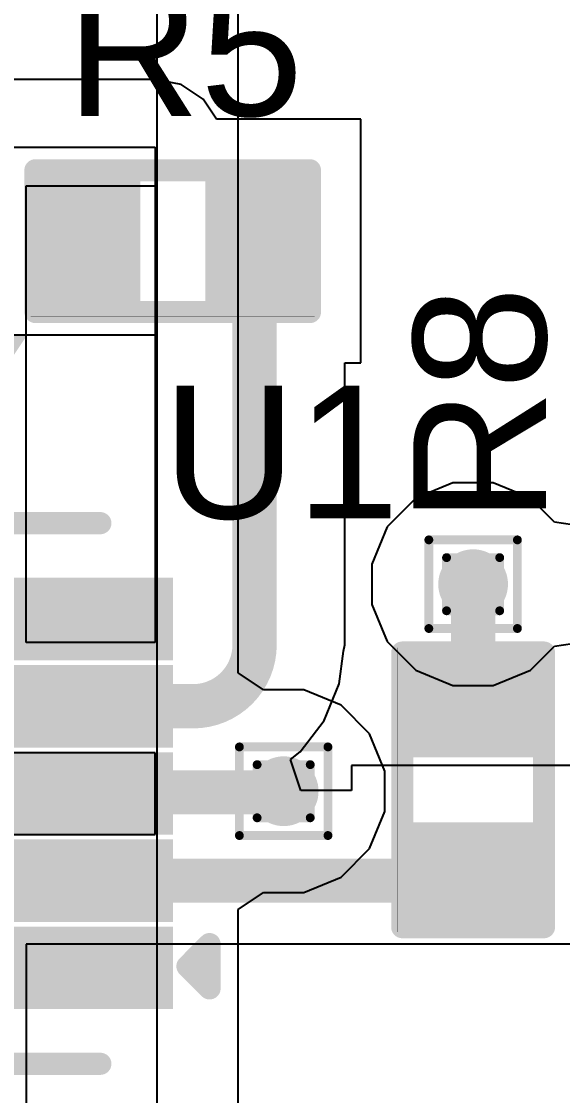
# Model space of a CAD drawing. Header units: inches. Extents: x -18 to 5357, y -8 to 5291.
# Drawn here: x 8.9 to 12, y 40.11 to 46.27 of the extents above; entities that cross this region are included whole.
import ezdxf

# ---------------------------------------------------------------- set-up
doc = ezdxf.new("R2010")
doc.units = ezdxf.units.IN
for name, color, linetype in [('Bottom Layer', 5, 'Continuous'), ('Drill Drawing', 1, 'Continuous'), ('Ground', 16, 'Continuous'), ('Power', 76, 'Continuous'), ('Top Layer', 1, 'Continuous'), ('Top Overlay', 2, 'Continuous'), ('Top Paste', 8, 'Continuous'), ('Top Solder', 216, 'Continuous'), ('Via Holes', 16, 'Continuous')]:
    doc.layers.add(name, color=color, linetype=linetype)
doc.styles.add('Arial', font='', dxfattribs={"height": 0.2})
doc.styles.add('Arial Black_Bold', font='', dxfattribs={"height": 0.2})
doc.styles.get('Arial').set_extended_font_data('Arial')
doc.styles.get('Arial Black_Bold').set_extended_font_data('Arial Black', bold=True)

# ---------------------------------------------------------------- blocks, each defined once
blk = doc.blocks.new('R___0402_4')
at = {"layer": 'Top Layer'}
for points in [[(-0.69849746, -0.31749746), (-0.69849746, 0.3175025399999999), (-0.24129746, 0.3175025400000001), (-0.2412974599999999, -0.31749746)], [(0.2413025400000001, -0.3175), (0.2413025399999999, 0.3174999999999999), (0.6985025399999999, 0.3175), (0.6985025399999999, -0.3174999999999999)]]:
    blk.add_hatch(color=1, dxfattribs=at).paths.add_polyline_path(points)
at = {"layer": 'Top Paste'}
for points in [[(-0.69849746, -0.31749746), (-0.69849746, 0.3175025399999999), (-0.24129746, 0.3175025400000001), (-0.2412974599999999, -0.31749746)], [(0.2413025400000001, -0.3175), (0.2413025399999999, 0.3174999999999999), (0.6985025399999999, 0.3175), (0.6985025399999999, -0.3174999999999999)]]:
    blk.add_hatch(color=8, dxfattribs=at).paths.add_polyline_path(points)
at = {"layer": 'Top Solder'}
for points in [[(-0.7534986199999999, -0.3724986200000001), (-0.7534986199999999, 0.3725036999999999), (-0.1862963000000001, 0.3725037), (-0.1862962999999999, -0.3724986199999999)], [(0.1863013800000001, -0.3725011600000001), (0.1863013799999999, 0.3725011599999999), (0.7535037, 0.3725011600000001), (0.7535037, -0.3725011599999999)]]:
    blk.add_hatch(color=216, dxfattribs=at).paths.add_polyline_path(points)
at = {"layer": 'Top Overlay'}
for points in [[(-0.78739746, 0.4064, 0.127, 0.127, 0), (0.7874050799999999, 0.40640254, 0.127, 0.127, 0)], [(-0.78739746, -0.4064, 0.127, 0.127, 0), (-0.78739746, 0.4064, 0.127, 0.127, 0)], [(0.7874050799999999, -0.40640254, 0.127, 0.127, 0), (0.7874050799999999, 0.40640254, 0.127, 0.127, 0)], [(0.7874050799999999, -0.40640254, 0.127, 0.127, 0), (-0.78739746, -0.4064, 0.127, 0.127, 0)], [(0.8128, -0.43180254, 0.0032258, 0.0032258, 0), (-0.8127974599999999, -0.4318, 0.0032258, 0.0032258, 0)]]:
    blk.add_lwpolyline(points, format="xyseb", dxfattribs=at)
for points in [[(-0.8191474599999999, 0.4064, 0.0635, 0.0635, 1), (-0.7556474599999999, 0.4064, 0.0635, 0.0635, 1)], [(-0.8191474599999999, 0.4064, 0.0635, 0.0635, 1), (-0.7556474599999999, 0.4064, 0.0635, 0.0635, 1)], [(0.75565508, 0.40640254, 0.0635, 0.0635, 1), (0.8191550799999999, 0.40640254, 0.0635, 0.0635, 1)], [(0.75565508, 0.40640254, 0.0635, 0.0635, 1), (0.8191550799999999, 0.40640254, 0.0635, 0.0635, 1)], [(-0.8191474599999999, -0.4064, 0.0635, 0.0635, 1), (-0.7556474599999999, -0.4064, 0.0635, 0.0635, 1)], [(-0.8191474599999999, -0.4064, 0.0635, 0.0635, 1), (-0.7556474599999999, -0.4064, 0.0635, 0.0635, 1)], [(0.75565508, -0.40640254, 0.0635, 0.0635, 1), (0.8191550799999999, -0.40640254, 0.0635, 0.0635, 1)], [(0.75565508, -0.40640254, 0.0635, 0.0635, 1), (0.8191550799999999, -0.40640254, 0.0635, 0.0635, 1)], [(-0.8136026399999999, -0.4318, 0.0016129, 0.0016129, 1), (-0.81199228, -0.4318, 0.0016129, 0.0016129, 1)], [(0.8119948199999999, -0.43180254, 0.0016129, 0.0016129, 1), (0.81360518, -0.43180254, 0.0016129, 0.0016129, 1)]]:
    blk.add_lwpolyline(points, format="xyseb", close=True, dxfattribs=at)
blk = doc.blocks.new('10_WSON__3_2__22')
at = {"layer": 'Top Layer'}
for points in [[(-0.42000043, 1.20000014), (0.42000043, 1.20000014), (0.42000043, -1.20000014), (-0.42000043, -1.20000014)], [(-1.36499727, 1.13500027), (-0.6249962099999999, 1.13500027), (-0.6249962099999999, 0.86500081), (-1.36499727, 0.86500081)], [(0.6249962099999999, 1.13500027), (1.36499727, 1.13500027), (1.36499727, 0.86500081), (0.6249962099999999, 0.86500081)], [(-1.36500235, 0.63499873), (-0.6250012899999999, 0.63499873), (-0.6250012899999999, 0.36499927), (-1.36500235, 0.36499927)], [(0.6249987499999999, 0.63499873), (1.36499981, 0.63499873), (1.36499981, 0.36499927), (0.6249987499999999, 0.36499927)], [(-1.36500235, 0.13499973), (-0.6250012899999999, 0.13499973), (-0.6250012899999999, -0.13499973), (-1.36500235, -0.13499973)], [(0.6249987499999999, 0.13499973), (1.36499981, 0.13499973), (1.36499981, -0.13499973), (0.6249987499999999, -0.13499973)], [(-1.36500235, -0.36499927), (-0.6250012899999999, -0.36499927), (-0.6250012899999999, -0.63499873), (-1.36500235, -0.63499873)], [(0.6249987499999999, -0.36499927), (1.36499981, -0.36499927), (1.36499981, -0.63499873), (0.6249987499999999, -0.63499873)], [(-1.36500235, -0.86500081), (-0.6250012899999999, -0.86500081), (-0.6250012899999999, -1.13500027), (-1.36500235, -1.13500027)], [(0.6249987499999999, -0.86500081), (1.36499981, -0.86500081), (1.36499981, -1.13500027), (0.6249987499999999, -1.13500027)]]:
    blk.add_hatch(color=1, dxfattribs=at).paths.add_polyline_path(points)
at = {"layer": 'Top Paste'}
for points in [[(-0.42000043, 1.20000014), (0.42000043, 1.20000014), (0.42000043, -1.20000014), (-0.42000043, -1.20000014)], [(-1.36499727, 1.13500027), (-0.6249962099999999, 1.13500027), (-0.6249962099999999, 0.86500081), (-1.36499727, 0.86500081)], [(0.6249962099999999, 1.13500027), (1.36499727, 1.13500027), (1.36499727, 0.86500081), (0.6249962099999999, 0.86500081)], [(-1.36500235, 0.63499873), (-0.6250012899999999, 0.63499873), (-0.6250012899999999, 0.36499927), (-1.36500235, 0.36499927)], [(0.6249987499999999, 0.63499873), (1.36499981, 0.63499873), (1.36499981, 0.36499927), (0.6249987499999999, 0.36499927)], [(-1.36500235, 0.13499973), (-0.6250012899999999, 0.13499973), (-0.6250012899999999, -0.13499973), (-1.36500235, -0.13499973)], [(0.6249987499999999, 0.13499973), (1.36499981, 0.13499973), (1.36499981, -0.13499973), (0.6249987499999999, -0.13499973)], [(-1.36500235, -0.36499927), (-0.6250012899999999, -0.36499927), (-0.6250012899999999, -0.63499873), (-1.36500235, -0.63499873)], [(0.6249987499999999, -0.36499927), (1.36499981, -0.36499927), (1.36499981, -0.63499873), (0.6249987499999999, -0.63499873)], [(-1.36500235, -0.86500081), (-0.6250012899999999, -0.86500081), (-0.6250012899999999, -1.13500027), (-1.36500235, -1.13500027)], [(0.6249987499999999, -0.86500081), (1.36499981, -0.86500081), (1.36499981, -1.13500027), (0.6249987499999999, -1.13500027)]]:
    blk.add_hatch(color=8, dxfattribs=at).paths.add_polyline_path(points)
at = {"layer": 'Top Solder'}
for points in [[(-0.52160043, 1.30160014), (0.52160043, 1.30160014), (0.52160043, -1.30160014), (-0.52160043, -1.30160014)], [(-1.46659727, 1.23660027), (-0.52339621, 1.23660027), (-0.52339621, 0.7634008099999999), (-1.46659727, 0.7634008099999999)], [(0.52339621, 1.23660027), (1.46659727, 1.23660027), (1.46659727, 0.7634008099999999), (0.52339621, 0.7634008099999999)], [(-1.46660235, 0.73659873), (-0.5234012899999999, 0.73659873), (-0.5234012899999999, 0.26339927), (-1.46660235, 0.26339927)], [(0.5233987499999999, 0.73659873), (1.46659981, 0.73659873), (1.46659981, 0.26339927), (0.5233987499999999, 0.26339927)], [(-1.46660235, 0.23659973), (-0.5234012899999999, 0.23659973), (-0.5234012899999999, -0.23659973), (-1.46660235, -0.23659973)], [(0.5233987499999999, 0.23659973), (1.46659981, 0.23659973), (1.46659981, -0.23659973), (0.5233987499999999, -0.23659973)], [(-1.46660235, -0.26339927), (-0.5234012899999999, -0.26339927), (-0.5234012899999999, -0.73659873), (-1.46660235, -0.73659873)], [(0.5233987499999999, -0.26339927), (1.46659981, -0.26339927), (1.46659981, -0.73659873), (0.5233987499999999, -0.73659873)], [(-1.46660235, -0.7634008099999999), (-0.5234012899999999, -0.7634008099999999), (-0.5234012899999999, -1.23660027), (-1.46660235, -1.23660027)], [(0.5233987499999999, -0.7634008099999999), (1.46659981, -0.7634008099999999), (1.46659981, -1.23660027), (0.5233987499999999, -1.23660027)]]:
    blk.add_hatch(color=216, dxfattribs=at).paths.add_polyline_path(points)
at = {"layer": 'Top Overlay'}
for points in [[(1.05000044, 1.54999944, 0.127, 0.127, 0), (-1.05000044, 1.54999944, 0.127, 0.127, 0)], [(-1.6764, 1.1176, 0.127, 0.127, 0), (-1.6764, 0.8636, 0.127, 0.127, 0)], [(-1.5494, 0.9905999999999999, 0.127, 0.127, 0), (-1.6764, 1.1176, 0.127, 0.127, 0)], [(-1.5494, 0.9905999999999999, 0.127, 0.127, 0), (-1.6764, 0.8636, 0.127, 0.127, 0)], [(1.05000044, -1.54999944, 0.127, 0.127, 0), (-1.05000044, -1.54999944, 0.127, 0.127, 0)]]:
    blk.add_lwpolyline(points, format="xyseb", dxfattribs=at)
for points in [[(-1.08175044, 1.54999944, 0.0635, 0.0635, 1), (-1.01825044, 1.54999944, 0.0635, 0.0635, 1)], [(1.01825044, 1.54999944, 0.0635, 0.0635, 1), (1.08175044, 1.54999944, 0.0635, 0.0635, 1)], [(-1.70815, 1.1176, 0.0635, 0.0635, 1), (-1.64465, 1.1176, 0.0635, 0.0635, 1)], [(-1.70815, 1.1176, 0.0635, 0.0635, 1), (-1.64465, 1.1176, 0.0635, 0.0635, 1)], [(-1.58115, 0.9905999999999999, 0.0635, 0.0635, 1), (-1.51765, 0.9905999999999999, 0.0635, 0.0635, 1)], [(-1.58115, 0.9905999999999999, 0.0635, 0.0635, 1), (-1.51765, 0.9905999999999999, 0.0635, 0.0635, 1)], [(-1.70815, 0.8636, 0.0635, 0.0635, 1), (-1.64465, 0.8636, 0.0635, 0.0635, 1)], [(-1.70815, 0.8636, 0.0635, 0.0635, 1), (-1.64465, 0.8636, 0.0635, 0.0635, 1)], [(-1.08175044, -1.54999944, 0.0635, 0.0635, 1), (-1.01825044, -1.54999944, 0.0635, 0.0635, 1)], [(1.01825044, -1.54999944, 0.0635, 0.0635, 1), (1.08175044, -1.54999944, 0.0635, 0.0635, 1)]]:
    blk.add_lwpolyline(points, format="xyseb", close=True, dxfattribs=at)
blk = doc.blocks.new('R___0402_68')
at = {"layer": 'Top Layer'}
for points in [[(-0.6985, -0.31749746), (-0.6985, 0.31750254), (-0.2412999999999999, 0.31750254), (-0.2413, -0.31749746)], [(0.2412999999999999, -0.31749746), (0.2413, 0.31750254), (0.6985, 0.31750254), (0.6985, -0.31749746)]]:
    blk.add_hatch(color=1, dxfattribs=at).paths.add_polyline_path(points)
at = {"layer": 'Top Paste'}
for points in [[(-0.6985, -0.31749746), (-0.6985, 0.31750254), (-0.2412999999999999, 0.31750254), (-0.2413, -0.31749746)], [(0.2412999999999999, -0.31749746), (0.2413, 0.31750254), (0.6985, 0.31750254), (0.6985, -0.31749746)]]:
    blk.add_hatch(color=8, dxfattribs=at).paths.add_polyline_path(points)
at = {"layer": 'Top Solder'}
for points in [[(-0.75350116, -0.3724986199999999), (-0.75350116, 0.3725037), (-0.1862988399999999, 0.3725037), (-0.18629884, -0.3724986199999999)], [(0.1862988399999999, -0.3724986199999999), (0.18629884, 0.3725037), (0.75350116, 0.3725037), (0.75350116, -0.3724986199999999)]]:
    blk.add_hatch(color=216, dxfattribs=at).paths.add_polyline_path(points)
at = {"layer": 'Top Overlay'}
for points in [[(-0.78740254, 0.4064076199999999, 0.127, 0.127, 0), (0.78740254, 0.4064076199999999, 0.127, 0.127, 0)], [(-0.78740254, 0.4064076199999999, 0.127, 0.127, 0), (-0.7874, -0.40639492, 0.127, 0.127, 0)], [(0.7874, -0.40639492, 0.127, 0.127, 0), (0.78740254, 0.4064076199999999, 0.127, 0.127, 0)], [(-0.7874, -0.40639492, 0.127, 0.127, 0), (0.7874, -0.40639492, 0.127, 0.127, 0)], [(-0.8128, -0.43179492, 0.0032258, 0.0032258, 0), (0.8128, -0.43179492, 0.0032258, 0.0032258, 0)]]:
    blk.add_lwpolyline(points, format="xyseb", dxfattribs=at)
for points in [[(-0.8191525399999998, 0.4064076199999999, 0.0635, 0.0635, 1), (-0.75565254, 0.4064076199999999, 0.0635, 0.0635, 1)], [(-0.8191525399999998, 0.4064076199999999, 0.0635, 0.0635, 1), (-0.75565254, 0.4064076199999999, 0.0635, 0.0635, 1)], [(0.75565254, 0.4064076199999999, 0.0635, 0.0635, 1), (0.8191525399999998, 0.4064076199999999, 0.0635, 0.0635, 1)], [(0.75565254, 0.4064076199999999, 0.0635, 0.0635, 1), (0.8191525399999998, 0.4064076199999999, 0.0635, 0.0635, 1)], [(-0.8191499999999999, -0.40639492, 0.0635, 0.0635, 1), (-0.7556499999999999, -0.40639492, 0.0635, 0.0635, 1)], [(-0.8191499999999999, -0.40639492, 0.0635, 0.0635, 1), (-0.7556499999999999, -0.40639492, 0.0635, 0.0635, 1)], [(0.7556499999999999, -0.40639492, 0.0635, 0.0635, 1), (0.8191499999999999, -0.40639492, 0.0635, 0.0635, 1)], [(0.7556499999999999, -0.40639492, 0.0635, 0.0635, 1), (0.8191499999999999, -0.40639492, 0.0635, 0.0635, 1)], [(-0.81360518, -0.43179492, 0.0016129, 0.0016129, 1), (-0.8119948199999999, -0.43179492, 0.0016129, 0.0016129, 1)], [(0.8119948199999999, -0.43179492, 0.0016129, 0.0016129, 1), (0.81360518, -0.43179492, 0.0016129, 0.0016129, 1)]]:
    blk.add_lwpolyline(points, format="xyseb", close=True, dxfattribs=at)

msp = doc.modelspace()

# ---------------------------------------------------------------- hatches: boundary and pattern name
at = {"layer": 'Bottom Layer'}
h = msp.add_hatch(color=5, dxfattribs=at)
edge = h.paths.add_edge_path()
edge.add_arc((11.49130798, 43.04238534), 0.1999996, 0, 360)
h = msp.add_hatch(color=5, dxfattribs=at)
edge = h.paths.add_edge_path()
edge.add_arc((10.40464772, 41.85534681999999), 0.1999996, 0, 360)
at = {"layer": 'Ground'}
h = msp.add_hatch(color=16, dxfattribs=at)
edge = h.paths.add_edge_path()
edge.add_arc((11.49130798, 43.04238534), 0.1999996, 0, 360)
h = msp.add_hatch(color=16, dxfattribs=at)
edge = h.paths.add_edge_path()
edge.add_arc((10.40464772, 41.85534681999999), 0.1999996, 0, 360)
at = {"layer": 'Power'}
h = msp.add_hatch(color=76, dxfattribs=at)
edge = h.paths.add_edge_path()
edge.add_arc((11.49130798, 43.04238534), 0.1999996, 0, 360)
h = msp.add_hatch(color=76, dxfattribs=at)
edge = h.paths.add_edge_path()
edge.add_arc((10.40464772, 41.85534681999999), 0.1999996, 0, 360)
at = {"layer": 'Top Layer'}
h = msp.add_hatch(color=1, dxfattribs=at)
edge = h.paths.add_edge_path()
edge.add_arc((11.49130798, 43.04238534), 0.1999996, 0, 360)
h = msp.add_hatch(color=1, dxfattribs=at)
edge = h.paths.add_edge_path()
edge.add_arc((10.40464772, 41.85534681999999), 0.1999996, 0, 360)
at = {"layer": 'Via Holes'}
h = msp.add_hatch(color=7, dxfattribs=at)
edge = h.paths.add_edge_path()
edge.add_arc((11.49130798, 43.04238534), 0.0999998, 0, 360)
h = msp.add_hatch(color=7, dxfattribs=at)
edge = h.paths.add_edge_path()
edge.add_arc((10.40464772, 41.85534681999999), 0.0999998, 0, 360)

# ---------------------------------------------------------------- linework, layer by layer
at = {"layer": 'Drill Drawing'}
for points in [[(11.23730798, 43.29638534, 0.0508, 0.0508, 0), (11.74530798, 43.29638534, 0.0508, 0.0508, 0)], [(11.23730798, 42.78838534, 0.0508, 0.0508, 0), (11.23730798, 43.29638534, 0.0508, 0.0508, 0)], [(11.74530798, 42.78838534, 0.0508, 0.0508, 0), (11.74530798, 43.29638534, 0.0508, 0.0508, 0)], [(11.33890798, 43.19478534, 0.0508, 0.0508, 0), (11.64370798, 43.19478534, 0.0508, 0.0508, 0)], [(11.33890798, 42.88998534, 0.0508, 0.0508, 0), (11.33890798, 43.19478534, 0.0508, 0.0508, 0)], [(11.64370798, 42.88998534, 0.0508, 0.0508, 0), (11.64370798, 43.19478534, 0.0508, 0.0508, 0)], [(11.33890798, 42.88998534, 0.0508, 0.0508, 0), (11.64370798, 42.88998534, 0.0508, 0.0508, 0)], [(11.23730798, 42.78838534, 0.0508, 0.0508, 0), (11.74530798, 42.78838534, 0.0508, 0.0508, 0)], [(10.15064772, 42.10934682, 0.0508, 0.0508, 0), (10.65864772, 42.10934682, 0.0508, 0.0508, 0)], [(10.15064772, 41.60134682, 0.0508, 0.0508, 0), (10.15064772, 42.10934682, 0.0508, 0.0508, 0)], [(10.65864772, 41.60134682, 0.0508, 0.0508, 0), (10.65864772, 42.10934682, 0.0508, 0.0508, 0)], [(10.25224772, 42.00774681999999, 0.0508, 0.0508, 0), (10.55704772, 42.00774681999999, 0.0508, 0.0508, 0)], [(10.25224772, 41.70294681999999, 0.0508, 0.0508, 0), (10.25224772, 42.00774681999999, 0.0508, 0.0508, 0)], [(10.55704772, 41.70294681999999, 0.0508, 0.0508, 0), (10.55704772, 42.00774681999999, 0.0508, 0.0508, 0)], [(10.25224772, 41.70294681999999, 0.0508, 0.0508, 0), (10.55704772, 41.70294681999999, 0.0508, 0.0508, 0)], [(10.15064772, 41.60134682, 0.0508, 0.0508, 0), (10.65864772, 41.60134682, 0.0508, 0.0508, 0)]]:
    msp.add_lwpolyline(points, format="xyseb", dxfattribs=at)
for points in [[(11.22460798, 43.29638534, 0.0254, 0.0254, 1), (11.25000798, 43.29638534, 0.0254, 0.0254, 1)], [(11.22460798, 43.29638534, 0.0254, 0.0254, 1), (11.25000798, 43.29638534, 0.0254, 0.0254, 1)], [(11.73260798, 43.29638534, 0.0254, 0.0254, 1), (11.75800798, 43.29638534, 0.0254, 0.0254, 1)], [(11.73260798, 43.29638534, 0.0254, 0.0254, 1), (11.75800798, 43.29638534, 0.0254, 0.0254, 1)], [(11.32620798, 43.19478534, 0.0254, 0.0254, 1), (11.35160798, 43.19478534, 0.0254, 0.0254, 1)], [(11.32620798, 43.19478534, 0.0254, 0.0254, 1), (11.35160798, 43.19478534, 0.0254, 0.0254, 1)], [(11.63100798, 43.19478534, 0.0254, 0.0254, 1), (11.65640798, 43.19478534, 0.0254, 0.0254, 1)], [(11.63100798, 43.19478534, 0.0254, 0.0254, 1), (11.65640798, 43.19478534, 0.0254, 0.0254, 1)], [(11.32620798, 42.88998534, 0.0254, 0.0254, 1), (11.35160798, 42.88998534, 0.0254, 0.0254, 1)], [(11.32620798, 42.88998534, 0.0254, 0.0254, 1), (11.35160798, 42.88998534, 0.0254, 0.0254, 1)], [(11.63100798, 42.88998534, 0.0254, 0.0254, 1), (11.65640798, 42.88998534, 0.0254, 0.0254, 1)], [(11.63100798, 42.88998534, 0.0254, 0.0254, 1), (11.65640798, 42.88998534, 0.0254, 0.0254, 1)], [(11.22460798, 42.78838534, 0.0254, 0.0254, 1), (11.25000798, 42.78838534, 0.0254, 0.0254, 1)], [(11.22460798, 42.78838534, 0.0254, 0.0254, 1), (11.25000798, 42.78838534, 0.0254, 0.0254, 1)], [(11.73260798, 42.78838534, 0.0254, 0.0254, 1), (11.75800798, 42.78838534, 0.0254, 0.0254, 1)], [(11.73260798, 42.78838534, 0.0254, 0.0254, 1), (11.75800798, 42.78838534, 0.0254, 0.0254, 1)], [(10.13794772, 42.10934682, 0.0254, 0.0254, 1), (10.16334772, 42.10934682, 0.0254, 0.0254, 1)], [(10.13794772, 42.10934682, 0.0254, 0.0254, 1), (10.16334772, 42.10934682, 0.0254, 0.0254, 1)], [(10.64594772, 42.10934682, 0.0254, 0.0254, 1), (10.67134772, 42.10934682, 0.0254, 0.0254, 1)], [(10.64594772, 42.10934682, 0.0254, 0.0254, 1), (10.67134772, 42.10934682, 0.0254, 0.0254, 1)], [(10.23954772, 42.00774681999999, 0.0254, 0.0254, 1), (10.26494772, 42.00774681999999, 0.0254, 0.0254, 1)], [(10.23954772, 42.00774681999999, 0.0254, 0.0254, 1), (10.26494772, 42.00774681999999, 0.0254, 0.0254, 1)], [(10.54434772, 42.00774681999999, 0.0254, 0.0254, 1), (10.56974772, 42.00774681999999, 0.0254, 0.0254, 1)], [(10.54434772, 42.00774681999999, 0.0254, 0.0254, 1), (10.56974772, 42.00774681999999, 0.0254, 0.0254, 1)], [(10.23954772, 41.70294681999999, 0.0254, 0.0254, 1), (10.26494772, 41.70294681999999, 0.0254, 0.0254, 1)], [(10.23954772, 41.70294681999999, 0.0254, 0.0254, 1), (10.26494772, 41.70294681999999, 0.0254, 0.0254, 1)], [(10.54434772, 41.70294681999999, 0.0254, 0.0254, 1), (10.56974772, 41.70294681999999, 0.0254, 0.0254, 1)], [(10.54434772, 41.70294681999999, 0.0254, 0.0254, 1), (10.56974772, 41.70294681999999, 0.0254, 0.0254, 1)], [(10.13794772, 41.60134682, 0.0254, 0.0254, 1), (10.16334772, 41.60134682, 0.0254, 0.0254, 1)], [(10.13794772, 41.60134682, 0.0254, 0.0254, 1), (10.16334772, 41.60134682, 0.0254, 0.0254, 1)], [(10.64594772, 41.60134682, 0.0254, 0.0254, 1), (10.67134772, 41.60134682, 0.0254, 0.0254, 1)], [(10.64594772, 41.60134682, 0.0254, 0.0254, 1), (10.67134772, 41.60134682, 0.0254, 0.0254, 1)]]:
    msp.add_lwpolyline(points, format="xyseb", close=True, dxfattribs=at)
at = {"layer": 'Power'}
for p, q in [((10.14286516, 42.53404498), (10.14286516, 51.76519999999999)), ((9.6774, 51.23816778), (9.6774, 38.77121278)), ((11.37574052, 43.62338493999999), (11.16219764, 43.53493198)), ((11.60687544, 43.62338493999999), (11.37574052, 43.62338493999999)), ((11.82041832, 43.53493198), (11.60687544, 43.62338493999999)), ((11.16219764, 43.53493198), (10.99876134, 43.37149568)), ((11.95766214, 43.39768815999999), (11.82041832, 43.53493198)), ((10.99876134, 43.37149568), (10.91030838, 43.1579528)), ((12.0615583, 43.3827047), (11.95766214, 43.39768815999999)), ((10.91030838, 43.1579528), (10.91030838, 42.92681788)), ((10.91030838, 42.92681788), (10.99876134, 42.713275)), ((10.99876134, 42.713275), (11.16219764, 42.5498387)), ((11.82041832, 42.5498387), (11.95766214, 42.68708252)), ((11.95766214, 42.68708252), (12.0615583, 42.70206598)), ((10.2890828, 42.43634642), (10.14286516, 42.53404498)), ((11.16219764, 42.5498387), (11.37574052, 42.46138574)), ((11.60687544, 42.46138574), (11.82041832, 42.5498387)), ((10.52021518, 42.43634642), (10.2890828, 42.43634642)), ((10.73375806, 42.34789345999999), (10.52021518, 42.43634642)), ((11.37574052, 42.46138574), (11.60687544, 42.46138574)), ((10.89719436, 42.18445716), (10.73375806, 42.34789345999999)), ((10.98564732, 41.97091428), (10.89719436, 42.18445716)), ((10.98564732, 41.73977935999999), (10.98564732, 41.97091428)), ((10.89719436, 41.52623647999999), (10.98564732, 41.73977935999999)), ((10.73375806, 41.36280018), (10.89719436, 41.52623647999999)), ((10.52021518, 41.27434722), (10.73375806, 41.36280018)), ((10.14286516, 41.17664866), (10.2890828, 41.27434722)), ((10.2890828, 41.27434722), (10.52021518, 41.27434722)), ((10.14286516, 38.8890891), (10.14286516, 41.17664866))]:
    msp.add_line(p, q, dxfattribs=at)
at = {"layer": 'Top Layer'}
for p, q in [((9.6681163, 45.93666962), (8.24294008, 45.93666962)), ((9.816774879999999, 45.90709894), (9.6681163, 45.93666962)), ((9.94280206, 45.82289032), (9.816774879999999, 45.90709894)), ((10.01964214, 45.70788928), (9.94280206, 45.82289032)), ((10.8475145, 45.70788928), (10.01964214, 45.70788928)), ((10.8475145, 44.31088928), (10.8475145, 45.70788928)), ((7.563035419999999, 45.54820456), (9.6681163, 45.54820456)), ((9.6681163, 45.54820456), (9.6681163, 44.470574)), ((8.9281127, 42.70738473999999), (8.9281127, 45.32688928)), ((8.9281127, 45.32688928), (9.6681163, 45.32688928)), ((9.6681163, 45.32688928), (9.6681163, 42.70738473999999)), ((9.6681163, 44.470574), (7.563035419999999, 44.470574)), ((10.75586622, 42.69523592), (10.75586622, 44.31088928)), ((10.75586622, 44.31088928), (10.8475145, 44.31088928)), ((9.6681163, 42.70738473999999), (8.9281127, 42.70738473999999)), ((10.74840624, 42.65773281999999), (10.75586622, 42.69523592)), ((10.72375808, 42.47050942), (10.74840624, 42.65773281999999)), ((10.63701708, 42.26109658), (10.72375808, 42.47050942)), ((10.49903158, 42.08126712), (10.63701708, 42.26109658)), ((9.6681163, 42.07604234), (8.30311268, 42.07604234)), ((9.6681163, 41.8423852), (9.6681163, 42.07604234)), ((10.44282392, 42.03813792), (10.49903158, 42.08126712)), ((10.5031794, 41.86033792), (10.44282392, 42.03813792)), ((11.93331116, 42.0027862), (10.79280798, 42.0027862)), ((10.79280798, 42.0027862), (10.79280798, 41.86033792)), ((12.27678266, 42.00278874), (11.93331116, 42.00278874)), ((11.93331116, 42.00278874), (11.93331116, 42.0027862)), ((9.6681163, 41.60632522), (9.6681163, 41.8423852)), ((10.79280798, 41.86033792), (10.5031794, 41.86033792)), ((8.30311268, 41.60632522), (9.6681163, 41.60632522)), ((12.04705744, 40.97738566), (8.928107619999999, 40.97738566)), ((8.928107619999999, 40.97738566), (8.928107619999999, 39.20470442))]:
    msp.add_line(p, q, dxfattribs=at)
for points in [[(10.2379145, 42.69523592, 0.254, 0.254, 0), (10.2379145, 45.00938928, 0.254, 0.254, 0)], [(11.49130798, 43.04238534, 0.254, 0.254, 0), (11.49131052, 43.04238534, 0.254, 0.254, 0)], [(11.49131052, 42.33298619999999, 0.254, 0.254, 0), (11.49131052, 43.04238534, 0.254, 0.254, 0)], [(10.2379145, 42.69523592, 0.254, 0.254, -0.4142135623730951), (9.88506278, 42.3423842, 0.254, 0.254, 0)], [(9.298114499999999, 42.3423842, 0.254, 0.254, 0), (9.88506278, 42.3423842, 0.254, 0.254, 0)], [(9.298114499999999, 41.8423852, 0.254, 0.254, 0), (9.30459404, 41.84886474, 0.254, 0.254, 0)], [(9.30459404, 41.84886474, 0.254, 0.254, 0), (10.39816564, 41.84886474, 0.254, 0.254, 0)], [(10.39816564, 41.84886474, 0.254, 0.254, 0), (10.40464772, 41.85534681999999, 0.254, 0.254, 0)], [(11.49130798, 41.4439862, 0.254, 0.254, -0.4142135623730951), (11.38970798, 41.3423862, 0.254, 0.254, 0)], [(9.298114499999999, 41.3423862, 0.254, 0.254, 0), (11.38970798, 41.3423862, 0.254, 0.254, 0)]]:
    msp.add_lwpolyline(points, format="xyseb", dxfattribs=at)
for points in [[(10.1744145, 45.00938928, 0.127, 0.127, 1), (10.3014145, 45.00938928, 0.127, 0.127, 1)], [(11.42780798, 43.04238534, 0.127, 0.127, 1), (11.55480798, 43.04238534, 0.127, 0.127, 1)], [(11.42781052, 43.04238534, 0.127, 0.127, 1), (11.55481052, 43.04238534, 0.127, 0.127, 1)], [(11.42781052, 43.04238534, 0.127, 0.127, 1), (11.55481052, 43.04238534, 0.127, 0.127, 1)], [(10.1744145, 42.69523592, 0.127, 0.127, 1), (10.3014145, 42.69523592, 0.127, 0.127, 1)], [(10.1744145, 42.69523592, 0.127, 0.127, 1), (10.3014145, 42.69523592, 0.127, 0.127, 1)], [(9.2346145, 42.3423842, 0.127, 0.127, 1), (9.3616145, 42.3423842, 0.127, 0.127, 1)], [(9.821562779999999, 42.3423842, 0.127, 0.127, 1), (9.94856278, 42.3423842, 0.127, 0.127, 1)], [(9.821562779999999, 42.3423842, 0.127, 0.127, 1), (9.94856278, 42.3423842, 0.127, 0.127, 1)], [(11.42781052, 42.33298619999999, 0.127, 0.127, 1), (11.55481052, 42.33298619999999, 0.127, 0.127, 1)], [(9.2346145, 41.8423852, 0.127, 0.127, 1), (9.3616145, 41.8423852, 0.127, 0.127, 1)], [(9.24109404, 41.84886474, 0.127, 0.127, 1), (9.368094039999999, 41.84886474, 0.127, 0.127, 1)], [(9.24109404, 41.84886474, 0.127, 0.127, 1), (9.368094039999999, 41.84886474, 0.127, 0.127, 1)], [(10.33466564, 41.84886474, 0.127, 0.127, 1), (10.46166564, 41.84886474, 0.127, 0.127, 1)], [(10.33466564, 41.84886474, 0.127, 0.127, 1), (10.46166564, 41.84886474, 0.127, 0.127, 1)], [(10.34114772, 41.85534681999999, 0.127, 0.127, 1), (10.46814772, 41.85534681999999, 0.127, 0.127, 1)], [(11.42780798, 41.4439862, 0.127, 0.127, 1), (11.55480798, 41.4439862, 0.127, 0.127, 1)], [(9.2346145, 41.3423862, 0.127, 0.127, 1), (9.3616145, 41.3423862, 0.127, 0.127, 1)], [(11.32620798, 41.3423862, 0.127, 0.127, 1), (11.45320798, 41.3423862, 0.127, 0.127, 1)], [(11.32620798, 41.3423862, 0.127, 0.127, 1), (11.45320798, 41.3423862, 0.127, 0.127, 1)]]:
    msp.add_lwpolyline(points, format="xyseb", close=True, dxfattribs=at)

# ---------------------------------------------------------------- block references
msp.add_blockref('R___0402_68', (9.7680145, 45.00938674))
for name, p, rotation in [('10_WSON__3_2__22', (8.30311268, 41.8423852), 180), ('R___0402_4', (11.49130798, 41.86308874), 270)]:
    msp.add_blockref(name, p, dxfattribs=dict(rotation=rotation))

# ---------------------------------------------------------------- texts
at = {"layer": 'Top Overlay'}
for s, height, style, p in [('R5', 0.7619999999999999, 'Arial', (9.156788899999999, 45.72750824)), ('BATTERY', 1.524, 'Arial Black_Bold', (-2.53157736, 42.95062022)), ('U1', 0.7619999999999999, 'Arial', (9.708720739999999, 43.41913592))]:
    msp.add_text(s, height=height, dxfattribs=dict(at, style=style)).set_placement(p)
at = {"layer": 'Top Overlay', "style": 'Arial'}
msp.add_text('R8', height=0.7619999999999999, rotation=90, dxfattribs=at).set_placement((11.9097171, 43.39017992))

doc.saveas('drawing.dxf')
